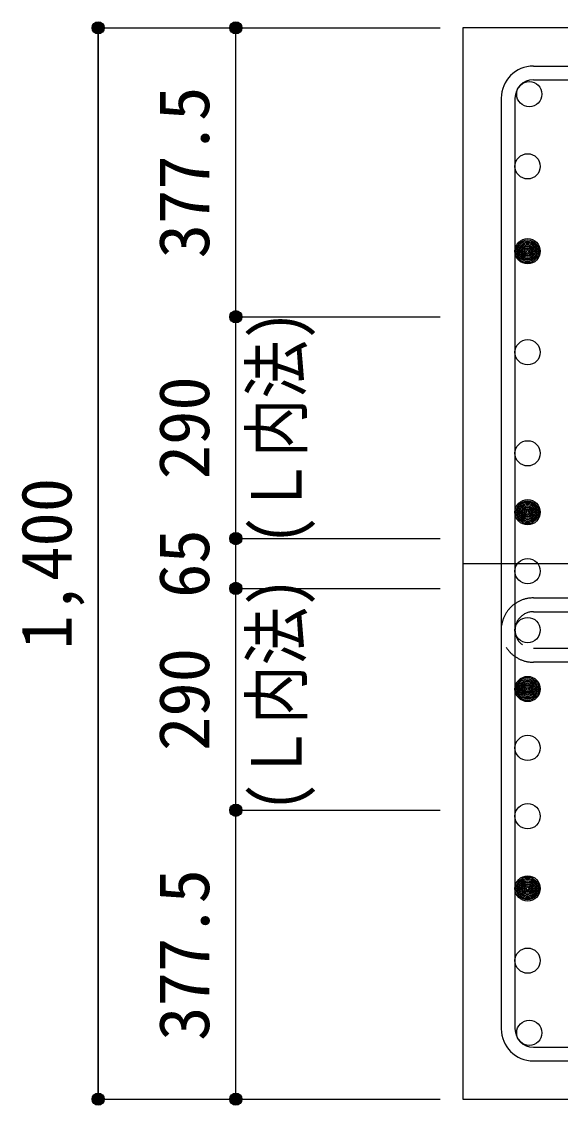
# Model space of a CAD drawing. Units: millimetres at full size, sheet at 1:30. Extents: x -5973 to 5954, y -4195 to 4201.
# Drawn here: x -725 to -20, y -2450 to -1034 of the extents above; entities that cross this region are included whole.
import ezdxf
from ezdxf.enums import TextEntityAlignment as Align

# ---------------------------------------------------------------- set-up
doc = ezdxf.new("R2010")
doc.units = ezdxf.units.MM
doc.header["$LTSCALE"] = 30
doc.header["$PDMODE"] = 32
doc.header["$PDSIZE"] = 15
doc.linetypes.add('CHAIN1', pattern=[8, 5, -1, 1, -1])
doc.linetypes.add('DASHED2', pattern=[3, 2, -1])
for name, color, linetype in [('0-1_躯体線', 2, 'Continuous'), ('0-3_立上り筋', 4, 'Continuous'), ('0-4_フープ筋', 7, 'Continuous'), ('0-7_文字', 4, 'Continuous'), ('0-C', 7, 'DASHED2'), ('0-D_寸法', 4, 'Continuous')]:
    doc.layers.add(name, color=color, linetype=linetype)
doc.styles.add('ＭＳ ゴシック', font='')
doc.styles.get('ＭＳ ゴシック').set_extended_font_data('MS Gothic')

msp = doc.modelspace()

# ---------------------------------------------------------------- linework, layer by layer
at = {"layer": '0-1_躯体線'}
for p, q in [((1652.44, -1042.16), (-147.56, -1042.16)), ((-147.56, -1042.16), (-147.56, -2442.16)), ((-147.56, -2442.16), (213.94, -2442.16))]:
    msp.add_line(p, q, dxfattribs=at)
at = {"layer": '0-3_立上り筋', "color": 3}
for centre in [(-60.87, -1128.86), (-63.06, -1223.21), (-63.06, -1334.16), (-63.06, -1466.16), (-63.06, -1598.16), (-63.06, -1675.16), (-63.06, -1752.16), (-63.06, -1829.16), (-63.06, -1906.16), (-63.06, -1983.16), (-63.06, -2072.4), (-63.06, -2166.76), (-63.06, -2261.11), (-60.87, -2355.47)]:
    msp.add_circle(centre, 16.5, dxfattribs=at)
at = {"layer": '0-3_立上り筋'}
for centre, radius in [((-63.06, -1334.16), 14.85), ((-63.06, -1334.16), 13.2), ((-63.06, -1334.16), 11.55), ((-63.06, -1334.16), 9.9), ((-63.06, -1334.16), 8.25), ((-63.06, -1334.16), 6.6), ((-63.06, -1334.16), 4.95), ((-63.06, -1334.16), 3.3), ((-63.06, -1334.16), 1.65), ((-63.06, -1675.16), 14.85), ((-63.06, -1675.16), 13.2), ((-63.06, -1675.16), 11.55), ((-63.06, -1675.16), 9.9), ((-63.06, -1675.16), 8.25), ((-63.06, -1675.16), 6.6), ((-63.06, -1675.16), 4.95), ((-63.06, -1675.16), 3.3), ((-63.06, -1675.16), 1.65), ((-63.06, -1906.16), 14.85), ((-63.06, -1906.16), 13.2), ((-63.06, -1906.16), 11.55), ((-63.06, -1906.16), 9.9), ((-63.06, -1906.16), 8.25), ((-63.06, -1906.16), 6.6), ((-63.06, -1906.16), 4.95), ((-63.06, -1906.16), 3.3), ((-63.06, -1906.16), 1.65), ((-63.06, -2166.76), 14.85), ((-63.06, -2166.76), 13.2), ((-63.06, -2166.76), 11.55), ((-63.06, -2166.76), 9.9), ((-63.06, -2166.76), 8.25), ((-63.06, -2166.76), 6.6), ((-63.06, -2166.76), 4.95), ((-63.06, -2166.76), 3.3), ((-63.06, -2166.76), 1.65)]:
    msp.add_circle(centre, radius, dxfattribs=at)
at = {"layer": '0-4_フープ筋'}
for p, q in [((-55.56, -1092.16), (1160.44, -1092.16)), ((-55.56, -1110.16), (1160.44, -1110.16)), ((-97.56, -1134.16), (-97.56, -2350.16)), ((-79.56, -1134.16), (-79.56, -2350.16)), ((-55.56, -2374.16), (1160.44, -2374.16)), ((-55.56, -2392.16), (1160.44, -2392.16))]:
    msp.add_line(p, q, dxfattribs=at)
for centre, radius, start, end in [((-55.56, -1134.16), 42, 90, 180), ((-55.56, -1134.16), 24, 90, 180), ((-55.56, -2350.16), 42, 180, 270), ((-55.56, -2350.16), 24, 180, 270)]:
    msp.add_arc(centre, radius, start, end, dxfattribs=at)
at = {"layer": '0-C'}
for p, q in [((-55.56, -1787.16), (8.44, -1787.16)), ((-55.56, -1805.16), (8.44, -1805.16)), ((1160.44, -1853.16), (-55.56, -1853.16)), ((1160.44, -1871.16), (-55.56, -1871.16))]:
    msp.add_line(p, q, dxfattribs=at)
for radius in [42, 24]:
    msp.add_arc((-55.56, -1829.16), radius, 90, 270, dxfattribs=at)
at = {"layer": '0-D_寸法'}
for p, q in [((-624.6, -1042.16), (-444.6, -1042.16)), ((-624.6, -1042.16), (-444.6, -1042.16)), ((-624.6, -1042.16), (-624.6, -2442.16)), ((-624.6, -2442.16), (-624.6, -1042.16)), ((-444.6, -1042.16), (-177.56, -1042.16)), ((-444.6, -1419.66), (-444.6, -1042.16)), ((-444.6, -1042.16), (-177.56, -1042.16)), ((-444.6, -1709.66), (-444.6, -1419.66)), ((-444.6, -1419.66), (-177.56, -1419.66)), ((-444.6, -1774.66), (-444.6, -1709.66)), ((-444.6, -1709.66), (-177.56, -1709.66)), ((-444.6, -2064.66), (-444.6, -1774.66)), ((-444.6, -1774.66), (-177.56, -1774.66)), ((-444.6, -2442.16), (-444.6, -2064.66)), ((-444.6, -2064.66), (-177.56, -2064.66)), ((-624.6, -2442.16), (-444.6, -2442.16)), ((-444.6, -2442.16), (-177.56, -2442.16))]:
    msp.add_line(p, q, dxfattribs=at)
at = {"layer": '0-D_寸法', "linetype": 'CHAIN1'}
msp.add_line((-147.56, -1742.16), (1252.44, -1742.16), dxfattribs=at)
at = {"layer": '0-D_寸法'}
for centre, radius in [((-624.6, -1042.16), 8), ((-624.6, -1042.16), 7.2), ((-624.6, -1042.16), 6.4), ((-624.6, -1042.16), 5.6), ((-624.6, -1042.16), 4.8), ((-624.6, -1042.16), 4), ((-624.6, -1042.16), 3.2), ((-624.6, -1042.16), 2.4), ((-624.6, -1042.16), 1.6), ((-624.6, -1042.16), 0.8), ((-444.6, -1042.16), 8), ((-444.6, -1042.16), 7.2), ((-444.6, -1042.16), 6.4), ((-444.6, -1042.16), 5.6), ((-444.6, -1042.16), 4.8), ((-444.6, -1042.16), 4), ((-444.6, -1042.16), 3.2), ((-444.6, -1042.16), 2.4), ((-444.6, -1042.16), 1.6), ((-444.6, -1042.16), 0.8), ((-444.6, -1419.66), 8), ((-444.6, -1419.66), 7.2), ((-444.6, -1419.66), 6.4), ((-444.6, -1419.66), 5.6), ((-444.6, -1419.66), 4.8), ((-444.6, -1419.66), 4), ((-444.6, -1419.66), 3.2), ((-444.6, -1419.66), 2.4), ((-444.6, -1419.66), 1.6), ((-444.6, -1419.66), 0.8), ((-444.6, -1709.66), 8), ((-444.6, -1709.66), 7.2), ((-444.6, -1709.66), 6.4), ((-444.6, -1709.66), 5.6), ((-444.6, -1709.66), 4.8), ((-444.6, -1709.66), 4), ((-444.6, -1709.66), 3.2), ((-444.6, -1709.66), 2.4), ((-444.6, -1709.66), 1.6), ((-444.6, -1709.66), 0.8), ((-444.6, -1774.66), 8), ((-444.6, -1774.66), 7.2), ((-444.6, -1774.66), 6.4), ((-444.6, -1774.66), 5.6), ((-444.6, -1774.66), 4.8), ((-444.6, -1774.66), 4), ((-444.6, -1774.66), 3.2), ((-444.6, -1774.66), 2.4), ((-444.6, -1774.66), 1.6), ((-444.6, -1774.66), 0.8), ((-444.6, -2064.66), 8), ((-444.6, -2064.66), 7.2), ((-444.6, -2064.66), 6.4), ((-444.6, -2064.66), 5.6), ((-444.6, -2064.66), 4.8), ((-444.6, -2064.66), 4), ((-444.6, -2064.66), 3.2), ((-444.6, -2064.66), 2.4), ((-444.6, -2064.66), 1.6), ((-444.6, -2064.66), 0.8), ((-624.6, -2442.16), 8), ((-624.6, -2442.16), 7.2), ((-444.6, -2442.16), 8), ((-444.6, -2442.16), 7.2), ((-624.6, -2442.16), 6.4), ((-624.6, -2442.16), 5.6), ((-624.6, -2442.16), 4.8), ((-624.6, -2442.16), 4), ((-624.6, -2442.16), 3.2), ((-624.6, -2442.16), 2.4), ((-624.6, -2442.16), 1.6), ((-624.6, -2442.16), 0.8), ((-444.6, -2442.16), 6.4), ((-444.6, -2442.16), 5.6), ((-444.6, -2442.16), 4.8), ((-444.6, -2442.16), 4), ((-444.6, -2442.16), 3.2), ((-444.6, -2442.16), 2.4), ((-444.6, -2442.16), 1.6), ((-444.6, -2442.16), 0.8)]:
    msp.add_circle(centre, radius, dxfattribs=at)
at = {"layer": '0-D_寸法', "color": 7}
for p in [(-624.6, -1042.16), (-444.6, -1042.16), (-444.6, -1419.66), (-444.6, -1709.66), (-444.6, -1774.66), (-444.6, -2064.66), (-624.6, -2442.16), (-444.6, -2442.16)]:
    msp.add_point(p, dxfattribs=at)

# ---------------------------------------------------------------- texts
at = {"layer": '0-7_文字', "style": 'ＭＳ ゴシック', "width": 0.85}
for p in [(-338.63, -1717.83), (-338.63, -2066.49)]:
    msp.add_text('(Ｌ内法)', height=65.98, rotation=90, dxfattribs=at).set_placement(p, align=Align.BOTTOM_LEFT)
at = {"layer": '0-D_寸法', "style": 'ＭＳ ゴシック'}
for s, p in [('377.5', (-459.6, -1343.41)), ('290', (-459.6, -1632.16)), ('1,400', (-639.6, -1854.66)), ('65', (-459.6, -1787.16)), ('290', (-459.6, -1987.16)), ('377.5', (-459.6, -2365.91))]:
    msp.add_text(s, height=65.98, rotation=90, dxfattribs=at).set_placement(p, align=Align.BOTTOM_LEFT)

doc.saveas('drawing.dxf')
